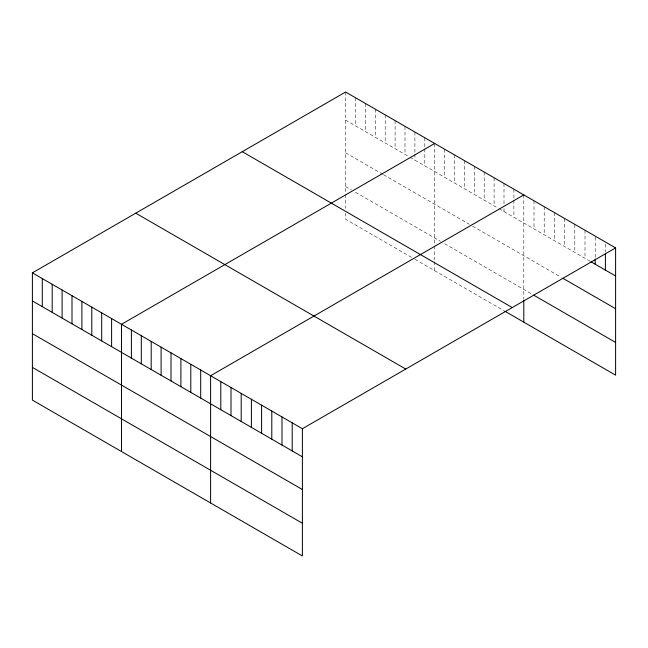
<?xml version="1.0" encoding="UTF-8"?>
<svg xmlns="http://www.w3.org/2000/svg" width="648" height="648" viewBox="0 0 648 648"><rect width="100%" height="100%" fill="white"/><g stroke="black" fill="none" stroke-linecap="round" stroke-linejoin="round"><path stroke-width="0.49" stroke-dasharray="3.24 2.43" d="M345.603 92.024L345.603 193.493M345.603 120.115L409.131 156.784M409.949 157.262L498.223 208.227M499.049 208.705L590.101 261.274M345.603 152.831L382.725 174.272M383.551 174.741L469.355 224.281M472.651 226.184L561.2 277.312M345.603 186.551L351.378 189.88M355.501 192.262L440.478 241.323M444.601 243.705L534.001 295.318M411.601 257.377L345.603 219.275L345.603 213.322M414.906 259.281L503.998 310.724M605.402 244.021L605.402 252.048M595.204 237.128L595.204 258.196M584.998 230.234L584.998 258.325M574.8 224.346L574.8 252.436M564.602 218.457L564.602 246.548M554.405 212.568L554.405 240.659M544.199 206.68L544.199 234.77M534.001 200.791L534.001 228.882M523.803 194.902L523.803 299.344M513.905 189.184L513.905 199.22M513.905 200.224L513.905 217.274M503.998 183.473L503.998 204.541M503.998 208.551L503.998 211.564M494.1 177.755L494.1 205.845M484.202 172.036L484.202 200.127M474.304 166.325L474.304 194.416M464.405 160.607L464.405 188.698M454.499 154.896L454.499 182.987M444.601 149.178L444.601 177.269M434.703 143.459L434.703 244.928M434.703 245.924L434.703 259.808M434.703 261.792L434.703 270.71M424.805 137.749L424.805 147.776M424.805 148.781L424.805 165.839M414.906 132.03L414.906 153.098M414.906 154.103L414.906 160.121M405 126.311L405 154.402M395.102 120.601L395.102 148.692M385.204 114.882L385.204 142.973M375.305 109.164L375.305 137.255M365.407 103.453L365.407 131.544M355.501 97.735L355.501 125.825M345.603 194.481L345.603 208.364"/><path stroke-width="0.97" d="M615.6 247.901L302.397 428.725L302.397 555.976L32.4 400.1L32.4 272.849L345.603 92.024L615.6 247.901L615.6 375.151L504.824 311.202M434.703 143.459L121.5 324.292L121.5 451.543M523.803 194.902L210.6 375.727L210.6 502.978M590.952 261.76L615.6 275.991M562.901 278.292L615.6 308.715M534.001 295.318L615.6 342.428M242.247 151.697L512.244 307.573M135.756 213.176L405.753 369.052M32.4 272.849L302.397 428.725M32.4 300.939L302.397 456.816M32.4 333.663L302.397 489.54M32.4 367.376L302.397 523.26M605.402 254.048L605.402 270.103M595.204 259.2L595.204 264.214M523.803 300.34L523.803 322.153M292.199 422.836L292.199 450.927M281.993 416.948L281.993 445.038M271.796 411.059L271.796 439.15M261.598 405.17L261.598 433.261M251.4 399.281L251.4 427.372M241.194 393.393L241.194 421.484M230.996 387.504L230.996 415.595M220.798 381.615L220.798 409.706M200.694 370.016L200.694 398.107M190.796 364.298L190.796 392.388M180.897 358.579L180.897 386.67M170.999 352.868L170.999 380.959M161.101 347.15L161.101 375.241M151.195 341.431L151.195 369.522M141.296 335.721L141.296 363.812M131.398 330.002L131.398 358.093M111.602 318.573L111.602 346.664M101.696 312.854L101.696 340.945M91.797 307.144L91.797 335.235M81.899 301.425L81.899 329.516M72.001 295.707L72.001 323.798M62.103 289.996L62.103 318.087M52.196 284.278L52.196 312.368M42.298 278.559L42.298 306.65"/></g></svg>
